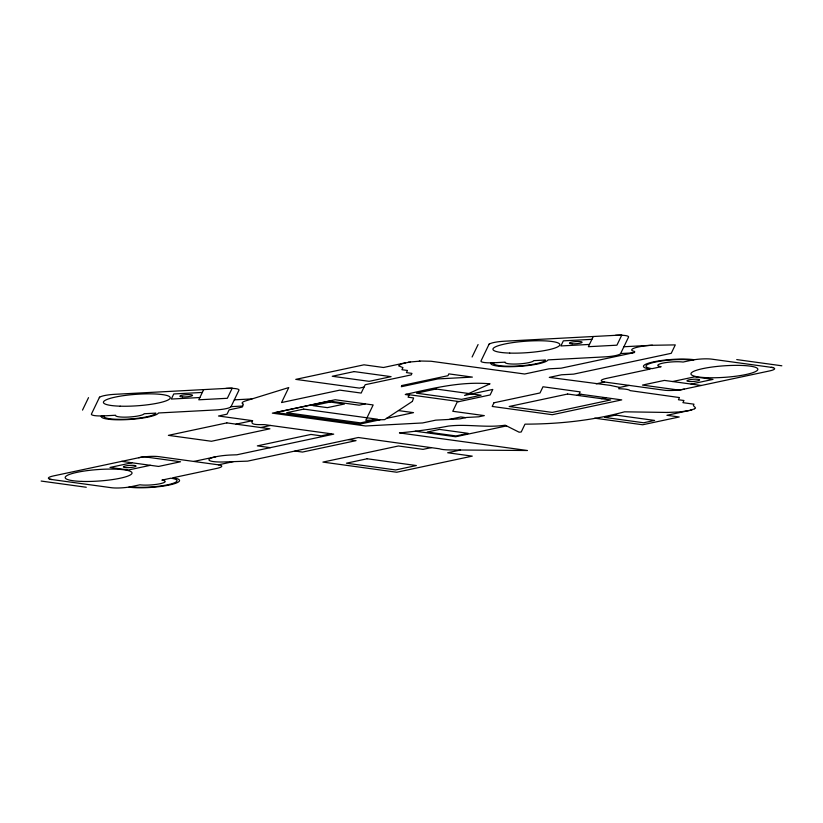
<?xml version="1.0" encoding="UTF-8"?>
<svg xmlns="http://www.w3.org/2000/svg" width="823" height="823" viewBox="0 0 823 823"><rect width="100%" height="100%" fill="white"/><g stroke="black" fill="none" stroke-linecap="round" stroke-linejoin="round"><path stroke-width="1.23" d="M694.561 408.784C697.863 407.745 691.361 406.109 693.984 404.186L682.915 402.663L683.954 400.503L678.419 399.741L679.459 397.571L630.058 390.616A19.155 3.292 -4 0 0 619.647 388.785L618.762 388.775L619.441 387.355L610.316 385.38L549.28 377.387L561.502 374.784L573.61 374.136L671.239 353.314L675.292 344.899L651.312 345.3A19.155 3.292 -4 0 0 634.204 348.129A19.155 3.292 -4 0 0 634.656 351.493L634.523 352.522L561.111 368.179L549.003 368.817L524.652 374.012L431.026 361.246L421.181 361.03L410.152 361.986M412.436 401.192L413.63 397.962L408.095 397.2L409.134 395.04L405.266 394.505C433.052 388.219 461.374 381.172 490.035 383.837L464.594 395.441L492.792 389.433L490.127 394.958L457.238 401.974L452.763 411.284L484.315 415.615L478.677 416.819L466.559 417.456L459.985 418.866L435.748 420.152L422.59 422.95L365.669 425.975L272.331 413.146L335.187 399.741L373.158 404.957L365.782 420.296L384.67 419.627L412.179 401.542M82.516 410.101L88.514 397.643M99.614 397.046L91.435 414.051A14.361 2.469 -4 0 0 104.49 415.841M203.693 389.598L198.785 399.803L227.343 398.291L232.251 388.086L114.85 394.31A14.361 2.469 -4 0 0 99.346 397.622M103.852 415.872A26.171 4.496 -4 0 0 127.637 419.144A26.171 4.496 -4 0 0 155.886 413.115L144.148 413.743A14.361 2.469 -4 0 1 128.645 417.045A14.361 2.469 -4 0 1 115.59 415.255L101.311 416.006A28.733 4.938 -4 0 0 127.421 419.596A28.733 4.938 -4 0 0 158.428 412.981L215.544 409.957A14.361 2.469 -4 0 0 231.047 406.644L238.948 390.215A14.361 2.469 -4 0 0 225.903 388.425M472.093 357.007L478.091 344.539M489.191 343.952L481.013 360.947A14.361 2.469 -4 0 0 494.067 362.737M593.27 336.504L588.363 346.699L616.921 345.187L621.828 334.992L504.427 341.216A14.361 2.469 -4 0 0 488.924 344.518M493.43 362.778A26.171 4.496 -4 0 0 517.214 366.04A26.171 4.496 -4 0 0 545.464 360.021L533.726 360.639A14.361 2.469 -4 0 1 518.223 363.951A14.361 2.469 -4 0 1 505.168 362.151L490.899 362.912A28.733 4.938 -4 0 0 516.998 366.492A28.733 4.938 -4 0 0 548.005 359.888L605.121 356.853A14.361 2.469 -4 0 0 620.624 353.551L628.535 337.121A14.361 2.469 -4 0 0 615.481 335.321M694.211 408.98L690.106 410.327L690.775 410.152M691.464 409.967L691.948 409.823M689.458 410.471L666.918 415.286L679.232 416.983L642.681 424.771L594.69 418.177M408.99 362.171L401.305 363.931L398.589 365.854L402.941 367.603L401.933 369.702L407.467 370.463L406.428 372.624L411.963 373.385L411.233 374.897L365.186 384.722L361.174 393.065L339.817 390.133L281.548 402.55L288.77 387.551L245.696 400.873A19.155 3.292 -4 0 0 243.361 404.114L242.281 407.046L229.133 409.854L227.045 414.175L218.486 416.006L252.661 420.697C248.669 425.975 262.033 424.226 265.006 424.699L333.726 434.143L236.88 454.79L231.582 454.975A19.155 3.292 -4 0 0 215.77 456.765L214.392 457.074A19.155 3.292 -4 0 0 209.793 460.685A19.155 3.292 -4 0 0 224.463 461.95L247.6 461.137L358.334 437.517L439.503 448.792A19.155 3.292 -4 0 0 449.646 449.924L527.481 450.51L399.433 432.919C415.8 431.375 432.085 429.215 448.247 426.108C467.31 423.763 486.084 428.063 505.168 425.203L519.087 432.188L521.216 432.003L524.992 424.154C558.467 424.071 591.871 420.646 624.544 411.819L667.556 412.446M690.075 410.338L680.343 411.901M405.389 362.82L383.467 367.5L363.982 364.815L295.766 379.372L359.342 388.106L364.044 387.098M236.078 424.154L252.435 420.666M365.278 403.877L359.167 405.183L329.437 401.099L275.839 412.529L359.918 424.082L380.02 419.792M260.685 427.538L270.469 425.45M131.937 462.773L110.004 467.454L128.47 469.984L150.393 465.314M386.543 418.403L413.516 412.642L398.466 410.574M193.796 461.446L215.719 456.775M330.98 433.762L321.196 435.851L310.94 434.441L257.342 445.871L270.335 447.661M596.14 383.827L604.596 382.016L664.068 390.184A14.361 2.469 -4 0 0 684.263 389.114M138.737 457.732A14.361 2.469 -4 0 1 158.932 456.662L218.404 464.83L233.382 461.631M449.183 419.432L460.798 416.963L465.736 417.642M576.872 395.297L581.336 394.351M619.38 387.499L629.204 385.401M672.607 381.533L694.53 376.862L712.996 379.393L691.063 384.074M601.479 398.682L605.944 397.725M506.557 425.903L455.644 436.756L415.255 431.211M431.489 447.568L423.053 449.368L398.445 445.984L322.914 462.094L396.748 472.237L472.268 456.127L447.661 452.753L460.52 450.006M410.132 361.997L408.486 362.243M680.292 411.901L667.597 412.446M591.902 339.333L563.354 340.845L560.895 345.948L589.453 344.436M623.896 346.75L652.454 345.238M620.624 353.551L632.692 352.913M202.324 392.437L173.766 393.95L171.318 399.052L199.876 397.53M234.318 399.855L252.033 398.908M231.047 406.644L242.775 406.027M419.339 361.112L419.905 361.081M736.729 359.589L781.85 365.793M773.322 367.614L711.802 359.157A14.361 2.469 -4 0 0 691.608 360.227M701.319 385.483L664.408 380.411L642.475 385.082L679.386 390.153L769.536 370.936A14.361 2.469 -4 0 0 771.274 367.325M406.171 394.31L459.09 401.583M348.541 439.605L356.05 440.644L302.453 452.074L294.943 451.035M121.681 461.364L158.592 466.435L180.525 461.765L143.613 456.693L53.464 475.92A14.361 2.469 -4 0 0 51.726 479.521M49.678 479.243L111.198 487.689A14.361 2.469 -4 0 0 131.392 486.619M41.15 481.054L86.271 487.257M692.092 360.124A26.171 4.496 -4 0 0 655.303 362.069A26.171 4.496 -4 0 0 652.135 368.642L661.147 366.719A14.361 2.469 -4 0 1 662.885 363.118A14.361 2.469 -4 0 1 683.08 362.048L694.046 359.702A28.733 4.938 -4 0 0 653.657 361.853A28.733 4.938 -4 0 0 650.191 369.064L606.335 378.415A14.361 2.469 -4 0 0 604.596 382.016M130.908 486.722A26.171 4.496 -4 0 0 167.697 484.778A26.171 4.496 -4 0 0 170.865 478.204L161.853 480.128A14.361 2.469 -4 0 1 160.115 483.729A14.361 2.469 -4 0 1 139.92 484.798L128.954 487.144A28.733 4.938 -4 0 0 169.343 485.004A28.733 4.938 -4 0 0 172.809 477.793L216.665 468.431A14.361 2.469 -4 0 0 218.404 464.83M401.912 385.514L401.336 386.717L437.877 378.919L472.381 377.099L448.833 373.879L447.959 375.7L401.912 385.514M493.965 402.776L492.195 406.449L552.315 414.71L621.746 399.896L579.125 394.042L580.164 391.882L542.985 386.769L540.011 392.952L493.965 402.776M354.168 371.584L332.245 376.265L369.157 381.337L391.079 376.656L354.168 371.584M226.85 422.888L168.376 435.357L211.439 441.272L269.913 428.804L226.85 422.888M330.074 402.036L313.018 405.677L327.379 407.642L344.436 404.011L330.074 402.036M303.718 409.093L286.671 412.735L360.495 422.878L377.551 419.236L303.718 409.093M436.005 389.012L416.51 393.168L461.631 399.371L481.116 395.215L436.005 389.012M567.644 394.032L509.17 406.5L552.233 412.416L610.707 399.947L567.644 394.032M439.503 429.411L427.322 432.013L456.035 435.953L468.215 433.351L439.503 429.411M367.151 458.771L346.442 463.195L395.657 469.954L416.366 465.54L367.151 458.771M615.645 415.08L604.679 417.415L643.648 422.765L654.614 420.43L615.645 415.08M689.643 381.512A6.389 1.101 -4 0 0 699.632 380.031A6.389 1.101 -4 0 0 690.59 379.547A6.389 1.101 -4 0 0 689.643 381.512M707.739 377.706A33.517 5.761 -4 0 0 757.849 369.29A33.517 5.761 -4 0 0 707.646 367.706A33.517 5.761 -4 0 0 707.739 377.706M572.119 343.829A6.389 1.101 -4 0 0 582.108 342.337A6.389 1.101 -4 0 0 573.065 341.864A6.389 1.101 -4 0 0 572.119 343.829M509.725 353.088A33.517 5.761 -4 0 0 559.846 344.672A33.517 5.761 -4 0 0 509.643 343.088A33.517 5.761 -4 0 0 509.725 353.088M182.541 396.923A6.389 1.101 -4 0 0 192.531 395.441A6.389 1.101 -4 0 0 183.488 394.958A6.389 1.101 -4 0 0 182.541 396.923M120.148 406.181A33.517 5.761 -4 0 0 170.258 397.766A33.517 5.761 -4 0 0 120.055 396.192A33.517 5.761 -4 0 0 120.148 406.181M126.073 467.639A6.389 1.101 -4 0 0 136.062 466.147A6.389 1.101 -4 0 0 127.009 465.674A6.389 1.101 -4 0 0 126.073 467.639M81.919 481.414A33.517 5.761 -4 0 0 132.03 472.999A33.517 5.761 -4 0 0 81.827 471.425A33.517 5.761 -4 0 0 81.919 481.414"/></g></svg>
